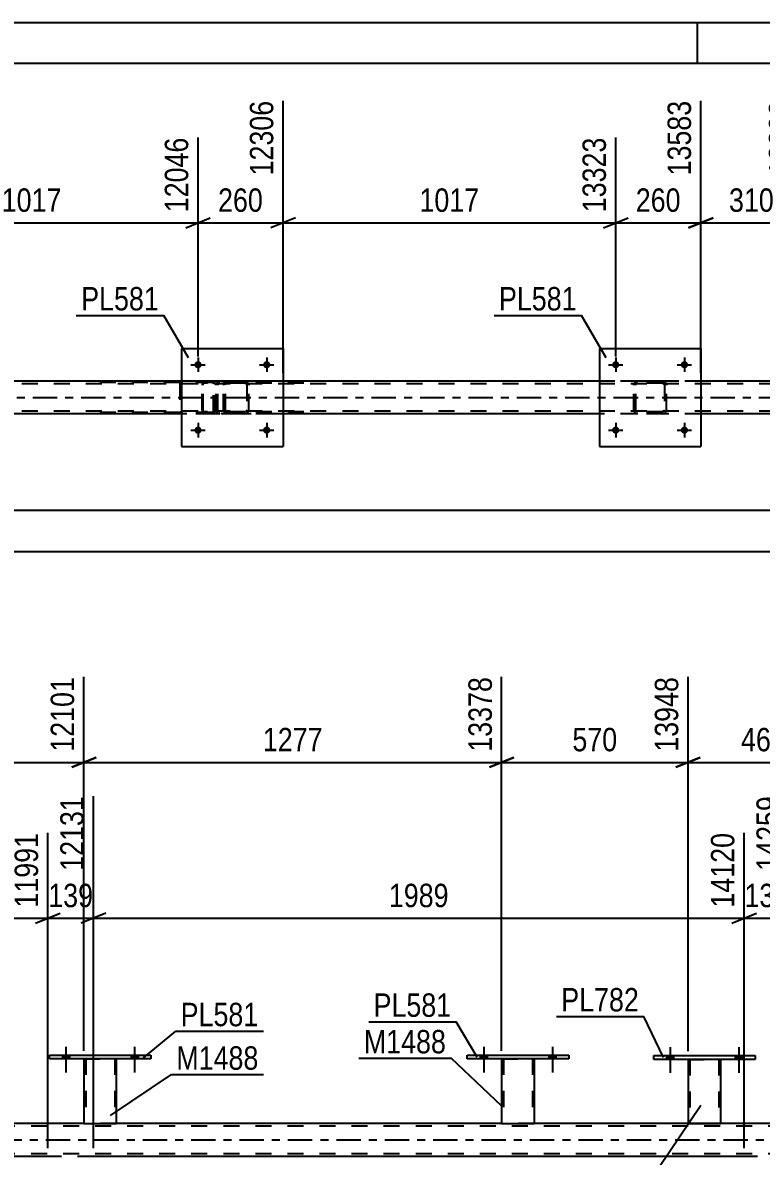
# Model space of a CAD drawing. Header units: millimetres. Extents: x 0 to 841, y 0 to 594.
# Drawn here: x 548.5 to 638.8, y 455.4 to 594 of the extents above; entities that cross this region are included whole.
import ezdxf

# ---------------------------------------------------------------- set-up
doc = ezdxf.new("R2010")
doc.units = ezdxf.units.MM
doc.linetypes.add('DXK_LINE_DOT2', pattern=[3.9198, 1.9599, -1.9599])
doc.linetypes.add('DXK_LINE_DOT3', pattern=[5.9187, 2.979, -0.9799, 0.9799, -0.9799])
doc.styles.add('Arial Narrow', font='ARIALN.TTF', dxfattribs={"height": 0.2})

# ---------------------------------------------------------------- blocks, each defined once
blk = doc.blocks.new('Unknown-815137708-1135')
at = {"color": 5, "linetype": 'Continuous'}
for p, q in [((841, 594), (0, 594)), ((631, 589), (631, 594)), ((836, 589), (5, 589))]:
    blk.add_line(p, q, dxfattribs=at)
blk = doc.blocks.new('Bolt-815137708-3160 - 3128')
at = {"linetype": 'Continuous'}
for points in [[(570.37, 552.17, -1), (569.49, 552.17, -1)], [(578.77, 552.17, -1), (577.89, 552.17, -1)]]:
    blk.add_hatch(color=1, dxfattribs=at).paths.add_polyline_path(points)
at = {"color": 1, "linetype": 'Continuous'}
for p, q in [((569.05, 552.17), (570.81, 552.17)), ((569.93, 553.05), (569.93, 551.29)), ((577.45, 552.17), (579.21, 552.17)), ((578.33, 553.05), (578.33, 551.29))]:
    blk.add_line(p, q, dxfattribs=at)
blk = doc.blocks.new('Bolt-815137708-3161 - 3128')
at = {"linetype": 'Continuous'}
for points in [[(570.37, 544.17, -1), (569.49, 544.17, -1)], [(578.77, 544.17, -1), (577.89, 544.17, -1)]]:
    blk.add_hatch(color=1, dxfattribs=at).paths.add_polyline_path(points)
at = {"color": 1, "linetype": 'Continuous'}
for p, q in [((569.93, 545.05), (569.93, 543.29)), ((578.33, 545.05), (578.33, 543.29)), ((569.05, 544.17), (570.81, 544.17)), ((577.45, 544.17), (579.21, 544.17))]:
    blk.add_line(p, q, dxfattribs=at)
blk = doc.blocks.new('Part-815137708-3169 - 3128')
at = {"color": 2, "linetype": 'Continuous'}
for p, q in [((567.93, 554.17), (567.93, 542.17)), ((567.93, 554.17), (580.33, 554.17)), ((580.33, 554.17), (580.33, 542.17)), ((567.93, 542.17), (580.33, 542.17))]:
    blk.add_line(p, q, dxfattribs=at)
blk = doc.blocks.new('Part-815137708-3170 - 3128')
at = {"color": 7, "linetype": 'DXK_LINE_DOT2'}
for p, q in [((572.13, 549.69), (572.16, 549.87)), ((572.16, 549.87), (572.13, 549.69)), ((572.13, 546.65), (572.13, 549.69)), ((572.37, 549.69), (572.38, 549.78)), ((572.37, 546.65), (572.37, 549.69)), ((572.38, 549.78), (572.44, 549.86)), ((572.42, 550.13), (572.61, 550.17)), ((572.61, 550.17), (572.42, 550.13)), ((572.44, 549.86), (572.51, 549.91)), ((572.51, 549.91), (572.61, 549.93)), ((575.65, 550.17), (572.61, 550.17)), ((575.65, 549.93), (572.61, 549.93)), ((575.65, 550.17), (575.83, 550.13)), ((575.83, 550.13), (575.65, 550.17)), ((575.65, 549.93), (575.74, 549.91)), ((575.74, 549.91), (575.82, 549.86)), ((575.82, 549.86), (575.87, 549.78)), ((575.87, 549.78), (575.89, 549.69)), ((575.89, 549.69), (575.89, 546.65)), ((576.09, 549.87), (576.13, 549.69)), ((576.13, 549.69), (576.09, 549.87)), ((576.13, 546.65), (576.13, 549.69)), ((572.16, 546.46), (572.13, 546.65)), ((572.13, 546.65), (572.16, 546.46)), ((572.38, 546.55), (572.37, 546.65)), ((572.44, 546.48), (572.38, 546.55)), ((572.61, 546.17), (572.42, 546.2)), ((572.42, 546.2), (572.61, 546.17)), ((572.51, 546.42), (572.44, 546.48)), ((572.61, 546.41), (572.51, 546.42)), ((575.65, 546.41), (572.61, 546.41)), ((575.74, 546.42), (575.65, 546.41)), ((575.83, 546.2), (575.65, 546.17)), ((575.65, 546.17), (575.83, 546.2)), ((575.82, 546.48), (575.74, 546.42)), ((575.87, 546.55), (575.82, 546.48)), ((575.89, 546.65), (575.87, 546.55)), ((576.13, 546.65), (576.09, 546.46)), ((576.09, 546.46), (576.13, 546.65)), ((575.65, 546.17), (572.61, 546.17))]:
    blk.add_line(p, q, dxfattribs=at)
at = {"color": 7, "linetype": 'DXK_LINE_DOT3'}
blk.add_line((574.13, 548.17), (574.13, 548.17), dxfattribs=at)
at = {"color": 7, "linetype": 'DXK_LINE_DOT2'}
for centre, start, end in [((572.61, 549.69), 112.5, 157.5), ((572.61, 549.69), 112.5, 157.5), ((575.65, 549.69), 22.5, 67.5), ((575.65, 549.69), 22.5, 67.5), ((572.61, 546.65), 202.5, 247.5), ((572.61, 546.65), 202.5, 247.5), ((575.65, 546.65), 292.5, 337.5), ((575.65, 546.65), 292.5, 337.5)]:
    blk.add_arc(centre, 0.48, start, end, dxfattribs=at)
blk = doc.blocks.new('Part-815137708-3362 - 3128')
at = {"color": 7, "linetype": 'DXK_LINE_DOT2'}
for p, q in [((623.21, 549.69), (623.24, 549.87)), ((623.24, 549.87), (623.21, 549.69)), ((623.21, 546.65), (623.21, 549.69)), ((623.45, 549.69), (623.46, 549.78)), ((623.45, 546.65), (623.45, 549.69)), ((623.46, 549.78), (623.52, 549.86)), ((623.5, 550.13), (623.69, 550.17)), ((623.69, 550.17), (623.5, 550.13)), ((623.52, 549.86), (623.59, 549.91)), ((623.59, 549.91), (623.69, 549.93)), ((626.73, 550.17), (623.69, 550.17)), ((626.73, 549.93), (623.69, 549.93)), ((626.73, 550.17), (626.91, 550.13)), ((626.91, 550.13), (626.73, 550.17)), ((626.73, 549.93), (626.82, 549.91)), ((626.82, 549.91), (626.9, 549.86)), ((626.9, 549.86), (626.95, 549.78)), ((626.95, 549.78), (626.97, 549.69)), ((626.97, 549.69), (626.97, 546.65)), ((627.17, 549.87), (627.21, 549.69)), ((627.21, 549.69), (627.17, 549.87)), ((627.21, 546.65), (627.21, 549.69)), ((623.24, 546.46), (623.21, 546.65)), ((623.21, 546.65), (623.24, 546.46)), ((623.46, 546.55), (623.45, 546.65)), ((623.52, 546.48), (623.46, 546.55)), ((623.69, 546.17), (623.5, 546.2)), ((623.5, 546.2), (623.69, 546.17)), ((623.59, 546.42), (623.52, 546.48)), ((623.69, 546.41), (623.59, 546.42)), ((626.73, 546.41), (623.69, 546.41)), ((626.82, 546.42), (626.73, 546.41)), ((626.91, 546.2), (626.73, 546.17)), ((626.73, 546.17), (626.91, 546.2)), ((626.9, 546.48), (626.82, 546.42)), ((626.95, 546.55), (626.9, 546.48)), ((626.97, 546.65), (626.95, 546.55)), ((627.21, 546.65), (627.17, 546.46)), ((627.17, 546.46), (627.21, 546.65)), ((626.73, 546.17), (623.69, 546.17))]:
    blk.add_line(p, q, dxfattribs=at)
at = {"color": 7, "linetype": 'DXK_LINE_DOT3'}
blk.add_line((625.21, 548.17), (625.21, 548.17), dxfattribs=at)
at = {"color": 7, "linetype": 'DXK_LINE_DOT2'}
for centre, start, end in [((623.69, 549.69), 112.5, 157.5), ((623.69, 549.69), 112.5, 157.5), ((626.73, 549.69), 22.5, 67.5), ((626.73, 549.69), 22.5, 67.5), ((623.69, 546.65), 202.5, 247.5), ((623.69, 546.65), 202.5, 247.5), ((626.73, 546.65), 292.5, 337.5), ((626.73, 546.65), 292.5, 337.5)]:
    blk.add_arc(centre, 0.48, start, end, dxfattribs=at)
blk = doc.blocks.new('Part-815137708-3267 - 3128')
at = {"color": 7, "linetype": 'DXK_LINE_DOT2'}
for p, q in [((571.64, 550.17), (556.31, 550.17)), ((571.64, 550.01), (556.31, 550.01)), ((567.75, 549.97), (567.72, 549.85)), ((567.72, 549.85), (567.72, 546.49)), ((567.89, 549.85), (567.91, 549.91)), ((567.89, 549.85), (567.89, 546.49)), ((567.91, 549.91), (567.94, 549.96)), ((568.06, 550.17), (567.93, 550.14)), ((567.94, 549.96), (568, 549.99)), ((568, 549.99), (568.06, 550.01)), ((571.77, 550.14), (571.64, 550.17)), ((571.64, 550.01), (571.7, 549.99)), ((571.7, 549.99), (571.76, 549.96)), ((571.76, 549.96), (571.8, 549.91)), ((571.8, 549.91), (571.81, 549.85)), ((571.81, 546.49), (571.81, 549.85)), ((571.98, 549.85), (571.95, 549.97)), ((571.98, 546.49), (571.98, 549.85)), ((571.64, 546.33), (556.31, 546.33)), ((567.72, 546.49), (567.75, 546.36)), ((567.91, 546.43), (567.89, 546.49)), ((567.94, 546.37), (567.91, 546.43)), ((568, 546.34), (567.94, 546.37)), ((568.06, 546.33), (568, 546.34)), ((571.7, 546.34), (571.64, 546.33)), ((571.76, 546.37), (571.7, 546.34)), ((571.8, 546.43), (571.76, 546.37)), ((571.81, 546.49), (571.8, 546.43)), ((571.95, 546.36), (571.98, 546.49)), ((571.64, 546.17), (556.31, 546.17)), ((567.93, 546.19), (568.06, 546.17)), ((571.64, 546.17), (571.77, 546.19))]:
    blk.add_line(p, q, dxfattribs=at)
for centre, start, end in [((568.05, 549.83), 110.7583, 155.68), ((571.65, 549.83), 24.32, 69.2417), ((568.05, 546.5), 204.32, 249.2417), ((571.65, 546.5), 290.7583, 335.68)]:
    blk.add_arc(centre, 0.331, start, end, dxfattribs=at)
blk = doc.blocks.new('Part-815137708-3301 - 3128')
at = {"color": 7, "linetype": 'DXK_LINE_DOT2'}
for p, q in [((570.45, 549.87), (570.43, 549.69)), ((570.43, 546.65), (570.43, 549.69)), ((570.51, 550.03), (570.45, 549.87)), ((570.6, 550.13), (570.51, 550.03)), ((570.57, 549.69), (570.58, 549.78)), ((570.57, 546.65), (570.57, 549.69)), ((570.58, 549.78), (570.61, 549.86)), ((570.7, 550.17), (570.6, 550.13)), ((570.61, 549.86), (570.65, 549.91)), ((570.65, 549.91), (570.7, 549.93)), ((582.86, 550.17), (570.7, 550.17)), ((582.86, 549.93), (570.7, 549.93)), ((571.98, 549.93), (571.98, 550.17)), ((572.99, 550.13), (572.79, 550.17)), ((572.79, 549.93), (572.89, 549.91)), ((572.89, 549.91), (572.97, 549.86)), ((572.97, 549.86), (573.03, 549.78)), ((573.03, 549.78), (573.05, 549.69)), ((573.05, 546.65), (573.05, 549.69)), ((573.3, 549.69), (573.26, 549.87)), ((573.3, 546.65), (573.3, 549.69)), ((570.43, 546.65), (570.45, 546.46)), ((570.45, 546.46), (570.51, 546.31)), ((570.51, 546.31), (570.6, 546.2)), ((570.58, 546.55), (570.57, 546.65)), ((570.61, 546.48), (570.58, 546.55)), ((570.6, 546.2), (570.7, 546.17)), ((570.65, 546.42), (570.61, 546.48)), ((570.7, 546.41), (570.65, 546.42)), ((582.86, 546.41), (570.7, 546.41)), ((571.98, 546.17), (571.98, 546.41)), ((572.89, 546.42), (572.79, 546.41)), ((572.79, 546.17), (572.99, 546.2)), ((572.97, 546.48), (572.89, 546.42)), ((573.03, 546.55), (572.97, 546.48)), ((573.05, 546.65), (573.03, 546.55)), ((573.26, 546.46), (573.3, 546.65)), ((582.86, 546.17), (570.7, 546.17))]:
    blk.add_line(p, q, dxfattribs=at)
for centre, start, end in [((572.81, 549.67), 23.8494, 68.8059), ((572.81, 546.66), 291.1941, 336.1506)]:
    blk.add_arc(centre, 0.492, start, end, dxfattribs=at)
blk = doc.blocks.new('Part-815137708-3341 - 3128')
at = {"color": 7, "linetype": 'DXK_LINE_DOT2'}
for p, q in [((750.25, 549.85), (88.07, 549.85)), ((750.25, 550.17), (210.36, 550.17)), ((580.33, 550.17), (567.93, 550.17)), ((631.41, 550.17), (619.01, 550.17)), ((750.25, 546.49), (88.07, 546.49)), ((580.33, 546.17), (567.93, 546.17)), ((631.41, 546.17), (619.01, 546.17))]:
    blk.add_line(p, q, dxfattribs=at)
at = {"color": 2, "linetype": 'Continuous'}
for p, q in [((567.93, 550.17), (529.25, 550.17)), ((619.01, 550.17), (580.33, 550.17)), ((641.8, 550.17), (631.41, 550.17)), ((567.93, 546.17), (529.25, 546.17)), ((619.01, 546.17), (580.33, 546.17)), ((641.8, 546.17), (631.41, 546.17))]:
    blk.add_line(p, q, dxfattribs=at)
at = {"color": 7, "linetype": 'DXK_LINE_DOT3'}
blk.add_line((88.07, 548.17), (750.25, 548.17), dxfattribs=at)
blk = doc.blocks.new('Part-815137708-3367 - 3128')
at = {"color": 2, "linetype": 'Continuous'}
for p, q in [((619.01, 554.17), (619.01, 542.17)), ((619.01, 554.17), (631.41, 554.17)), ((631.41, 554.17), (631.41, 542.17)), ((619.01, 542.17), (631.41, 542.17))]:
    blk.add_line(p, q, dxfattribs=at)
blk = doc.blocks.new('Bolt-815137708-3368 - 3128')
at = {"linetype": 'Continuous'}
for points in [[(621.45, 544.17, -1), (620.57, 544.17, -1)], [(629.85, 544.17, -1), (628.97, 544.17, -1)]]:
    blk.add_hatch(color=1, dxfattribs=at).paths.add_polyline_path(points)
at = {"color": 1, "linetype": 'Continuous'}
for p, q in [((621.01, 545.05), (621.01, 543.29)), ((629.41, 545.05), (629.41, 543.29)), ((620.13, 544.17), (621.89, 544.17)), ((628.53, 544.17), (630.29, 544.17))]:
    blk.add_line(p, q, dxfattribs=at)
blk = doc.blocks.new('Bolt-815137708-3369 - 3128')
at = {"linetype": 'Continuous'}
for points in [[(621.45, 552.17, -1), (620.57, 552.17, -1)], [(629.85, 552.17, -1), (628.97, 552.17, -1)]]:
    blk.add_hatch(color=1, dxfattribs=at).paths.add_polyline_path(points)
at = {"color": 1, "linetype": 'Continuous'}
for p, q in [((620.13, 552.17), (621.89, 552.17)), ((621.01, 553.05), (621.01, 551.29)), ((628.53, 552.17), (630.29, 552.17)), ((629.41, 553.05), (629.41, 551.29))]:
    blk.add_line(p, q, dxfattribs=at)
blk = doc.blocks.new('Bolt-815137708-4155 - 4136')
at = {"linetype": 'Continuous'}
for points in [[(627.21, 467.22), (628.09, 467.22), (628.09, 467.7), (627.21, 467.7)], [(635.61, 467.22), (636.49, 467.22), (636.49, 467.7), (635.61, 467.7)]]:
    blk.add_hatch(color=1, dxfattribs=at).paths.add_polyline_path(points)
at = {"color": 1, "linetype": 'Continuous'}
for p, q in [((627.65, 468.7), (627.65, 465.58)), ((636.05, 468.7), (636.05, 465.58)), ((627.21, 467.7), (627.21, 467.22)), ((628.09, 467.7), (628.09, 467.22)), ((635.61, 467.7), (635.61, 467.22)), ((636.49, 467.7), (636.49, 467.22))]:
    blk.add_line(p, q, dxfattribs=at)
blk = doc.blocks.new('Bolt-815137708-4156 - 4136')
at = {"linetype": 'Continuous'}
for points in [[(627.21, 467.22), (628.09, 467.22), (628.09, 467.7), (627.21, 467.7)], [(635.61, 467.22), (636.49, 467.22), (636.49, 467.7), (635.61, 467.7)]]:
    blk.add_hatch(color=1, dxfattribs=at).paths.add_polyline_path(points)
at = {"color": 1, "linetype": 'Continuous'}
for p, q in [((627.65, 468.7), (627.65, 465.58)), ((636.05, 468.7), (636.05, 465.58)), ((627.21, 467.7), (627.21, 467.22)), ((628.09, 467.7), (628.09, 467.22)), ((635.61, 467.7), (635.61, 467.22)), ((636.49, 467.7), (636.49, 467.22))]:
    blk.add_line(p, q, dxfattribs=at)
blk = doc.blocks.new('Bolt-815137708-4157 - 4136')
at = {"linetype": 'Continuous'}
for points in [[(553.34, 467.28), (554.22, 467.28), (554.22, 467.76), (553.34, 467.76)], [(561.74, 467.28), (562.62, 467.28), (562.62, 467.76), (561.74, 467.76)]]:
    blk.add_hatch(color=1, dxfattribs=at).paths.add_polyline_path(points)
at = {"color": 1, "linetype": 'Continuous'}
for p, q in [((553.78, 468.76), (553.78, 465.64)), ((562.18, 468.76), (562.18, 465.64)), ((553.34, 467.76), (553.34, 467.28)), ((554.22, 467.76), (554.22, 467.28)), ((561.74, 467.76), (561.74, 467.28)), ((562.62, 467.76), (562.62, 467.28))]:
    blk.add_line(p, q, dxfattribs=at)
blk = doc.blocks.new('Bolt-815137708-4158 - 4136')
at = {"linetype": 'Continuous'}
for points in [[(553.34, 467.28), (554.22, 467.28), (554.22, 467.76), (553.34, 467.76)], [(561.74, 467.28), (562.62, 467.28), (562.62, 467.76), (561.74, 467.76)]]:
    blk.add_hatch(color=1, dxfattribs=at).paths.add_polyline_path(points)
at = {"color": 1, "linetype": 'Continuous'}
for p, q in [((553.78, 468.76), (553.78, 465.64)), ((562.18, 468.76), (562.18, 465.64)), ((553.34, 467.76), (553.34, 467.28)), ((554.22, 467.76), (554.22, 467.28)), ((561.74, 467.76), (561.74, 467.28)), ((562.62, 467.76), (562.62, 467.28))]:
    blk.add_line(p, q, dxfattribs=at)
blk = doc.blocks.new('Part-815137708-4256 - 4136')
at = {"color": 2, "linetype": 'Continuous'}
for p, q in [((625.65, 467.7), (638.05, 467.7)), ((625.65, 467.22), (625.65, 467.7)), ((638.05, 467.22), (625.65, 467.22)), ((638.05, 467.7), (638.05, 467.22))]:
    blk.add_line(p, q, dxfattribs=at)
blk = doc.blocks.new('Part-815137708-4261 - 4136')
at = {"color": 7, "linetype": 'DXK_LINE_DOT2'}
for p, q in [((629.85, 467.23), (633.85, 467.23)), ((629.85, 467.22), (629.85, 467.23)), ((629.85, 467.23), (629.85, 467.22)), ((630.09, 467.23), (630.09, 459.39)), ((633.61, 467.23), (633.61, 459.39)), ((633.85, 467.23), (633.85, 467.22)), ((633.85, 467.22), (633.85, 467.23)), ((633.55, 459.39), (633.59, 459.39)), ((633.55, 459.39), (633.59, 459.39)), ((633.59, 459.39), (633.61, 459.39)), ((633.59, 459.39), (633.61, 459.39))]:
    blk.add_line(p, q, dxfattribs=at)
at = {"color": 2, "linetype": 'Continuous'}
for p, q in [((629.85, 467.22), (629.85, 459.39)), ((633.85, 459.39), (633.85, 467.22)), ((629.85, 459.39), (633.85, 459.39))]:
    blk.add_line(p, q, dxfattribs=at)
blk = doc.blocks.new('Part-815137708-4266 - 4136')
at = {"color": 2, "linetype": 'Continuous'}
for p, q in [((551.78, 467.76), (564.18, 467.76)), ((551.78, 467.28), (551.78, 467.76)), ((564.18, 467.28), (551.78, 467.28)), ((564.18, 467.76), (564.18, 467.28))]:
    blk.add_line(p, q, dxfattribs=at)
blk = doc.blocks.new('Part-815137708-4271 - 4136')
at = {"color": 2, "linetype": 'Continuous'}
for p, q in [((555.98, 467.28), (555.98, 459.37)), ((559.98, 459.37), (559.98, 467.28)), ((555.98, 459.37), (559.98, 459.37))]:
    blk.add_line(p, q, dxfattribs=at)
at = {"color": 7, "linetype": 'DXK_LINE_DOT2'}
for p, q in [((555.98, 467.28), (559.98, 467.28)), ((555.98, 467.28), (555.98, 467.28)), ((555.98, 467.28), (555.98, 467.28)), ((556.22, 467.28), (556.22, 459.37)), ((559.74, 467.28), (559.74, 459.37)), ((559.98, 467.28), (559.98, 467.28)), ((559.98, 467.28), (559.98, 467.28)), ((559.68, 459.37), (559.72, 459.37)), ((559.68, 459.37), (559.72, 459.37)), ((559.72, 459.37), (559.74, 459.37)), ((559.72, 459.37), (559.74, 459.37))]:
    blk.add_line(p, q, dxfattribs=at)
blk = doc.blocks.new('Part-815137708-4482 - 4136')
at = {"color": 7, "linetype": 'DXK_LINE_DOT2'}
for p, q in [((735.7, 459.05), (71.92, 459.05)), ((559.98, 459.37), (555.98, 459.37)), ((611.06, 459.37), (607.06, 459.37)), ((735.7, 455.69), (71.92, 455.69)), ((557.15, 455.37), (551.57, 455.37)), ((642.28, 455.37), (636.71, 455.37))]:
    blk.add_line(p, q, dxfattribs=at)
at = {"color": 2, "linetype": 'Continuous'}
for p, q in [((555.98, 459.37), (508.9, 459.37)), ((607.06, 459.37), (559.98, 459.37)), ((648.3, 459.37), (611.06, 459.37)), ((551.57, 455.37), (472.01, 455.37)), ((636.71, 455.37), (557.15, 455.37))]:
    blk.add_line(p, q, dxfattribs=at)
at = {"color": 7, "linetype": 'DXK_LINE_DOT3'}
blk.add_line((71.92, 457.37), (735.7, 457.37), dxfattribs=at)
blk = doc.blocks.new('Part-815137708-4578 - 4136')
at = {"color": 2, "linetype": 'Continuous'}
for p, q in [((607.06, 467.28), (607.06, 459.37)), ((611.06, 459.37), (611.06, 467.28)), ((607.06, 459.37), (611.06, 459.37))]:
    blk.add_line(p, q, dxfattribs=at)
at = {"color": 7, "linetype": 'DXK_LINE_DOT2'}
for p, q in [((607.06, 467.28), (611.06, 467.28)), ((607.06, 467.28), (607.06, 467.28)), ((607.06, 467.28), (607.06, 467.28)), ((607.3, 467.28), (607.3, 459.37)), ((610.82, 467.28), (610.82, 459.37)), ((611.06, 467.28), (611.06, 467.28)), ((611.06, 467.28), (611.06, 467.28)), ((610.76, 459.37), (610.8, 459.37)), ((610.76, 459.37), (610.8, 459.37)), ((610.8, 459.37), (610.82, 459.37)), ((610.8, 459.37), (610.82, 459.37))]:
    blk.add_line(p, q, dxfattribs=at)
blk = doc.blocks.new('Part-815137708-4583 - 4136')
at = {"color": 2, "linetype": 'Continuous'}
for p, q in [((602.86, 467.76), (615.26, 467.76)), ((602.86, 467.28), (602.86, 467.76)), ((615.26, 467.28), (602.86, 467.28)), ((615.26, 467.76), (615.26, 467.28))]:
    blk.add_line(p, q, dxfattribs=at)
blk = doc.blocks.new('Bolt-815137708-4584 - 4136')
at = {"linetype": 'Continuous'}
for points in [[(604.42, 467.28), (605.3, 467.28), (605.3, 467.76), (604.42, 467.76)], [(612.82, 467.28), (613.7, 467.28), (613.7, 467.76), (612.82, 467.76)]]:
    blk.add_hatch(color=1, dxfattribs=at).paths.add_polyline_path(points)
at = {"color": 1, "linetype": 'Continuous'}
for p, q in [((604.86, 468.76), (604.86, 465.64)), ((613.26, 468.76), (613.26, 465.64)), ((604.42, 467.76), (604.42, 467.28)), ((605.3, 467.76), (605.3, 467.28)), ((612.82, 467.76), (612.82, 467.28)), ((613.7, 467.76), (613.7, 467.28))]:
    blk.add_line(p, q, dxfattribs=at)
blk = doc.blocks.new('Bolt-815137708-4585 - 4136')
at = {"linetype": 'Continuous'}
for points in [[(604.42, 467.28), (605.3, 467.28), (605.3, 467.76), (604.42, 467.76)], [(612.82, 467.28), (613.7, 467.28), (613.7, 467.76), (612.82, 467.76)]]:
    blk.add_hatch(color=1, dxfattribs=at).paths.add_polyline_path(points)
at = {"color": 1, "linetype": 'Continuous'}
for p, q in [((604.86, 468.76), (604.86, 465.64)), ((613.26, 468.76), (613.26, 465.64)), ((604.42, 467.76), (604.42, 467.28)), ((605.3, 467.76), (605.3, 467.28)), ((612.82, 467.76), (612.82, 467.28)), ((613.7, 467.76), (613.7, 467.28))]:
    blk.add_line(p, q, dxfattribs=at)
blk = doc.blocks.new('StraightDimension-815137708-15265 - 3128')
at = {"color": 7, "linetype": 'Continuous'}
for p, q in [((580.33, 551.17), (580.33, 584.46)), ((569.93, 553.17), (569.93, 579.96)), ((568.43, 568.92), (571.43, 570.12)), ((581.83, 570.12), (578.83, 568.92)), ((569.93, 569.52), (580.33, 569.52))]:
    blk.add_line(p, q, dxfattribs=at)
at = {"color": 0}
blk.add_wipeout([(578.47, 570.27), (578.47, 574.47), (571.78, 574.47), (571.78, 570.27)], dxfattribs=at)
at = {"color": 3, "style": 'Arial Narrow'}
blk.add_text('260', height=2.863, dxfattribs=at).set_placement((572.38, 570.87))
at = {"color": 0, "linetype": 'Continuous'}
blk.add_wipeout([(579.73, 585.06), (575.53, 585.06), (575.53, 574.72), (579.73, 574.72)], dxfattribs=at)
at = {"color": 3, "linetype": 'Continuous', "style": 'Arial Narrow'}
blk.add_text('12306', height=2.863, rotation=90.0002, dxfattribs=at).set_placement((579.13, 575.32))
blk = doc.blocks.new('StraightDimension-815137708-15266 - 3128')
at = {"color": 7, "linetype": 'Continuous'}
for p, q in [((529.25, 551.17), (529.25, 584.46)), ((569.93, 553.17), (569.93, 579.96)), ((530.75, 570.12), (527.75, 568.92)), ((568.43, 568.92), (571.43, 570.12)), ((529.25, 569.52), (569.93, 569.52))]:
    blk.add_line(p, q, dxfattribs=at)
at = {"color": 0}
blk.add_wipeout([(553.84, 570.27), (553.84, 574.47), (545.33, 574.47), (545.33, 570.27)], dxfattribs=at)
at = {"color": 3, "style": 'Arial Narrow'}
blk.add_text('1017', height=2.863, dxfattribs=at).set_placement((545.93, 570.87))
at = {"color": 0, "linetype": 'Continuous'}
blk.add_wipeout([(569.33, 580.56), (565.13, 580.56), (565.13, 570.22), (569.33, 570.22)], dxfattribs=at)
at = {"color": 3, "linetype": 'Continuous', "style": 'Arial Narrow'}
blk.add_text('12046', height=2.863, rotation=90.0002, dxfattribs=at).set_placement((568.73, 570.82))
blk = doc.blocks.new('StraightDimension-815137708-3487 - 3128')
at = {"color": 7, "linetype": 'Continuous'}
blk.add_line((87.43, 529.32), (788.01, 529.32), dxfattribs=at)
blk = doc.blocks.new('StraightDimension-815137708-10435 - 3128')
at = {"color": 7, "linetype": 'Continuous'}
blk.add_line((88.07, 534.39), (787.37, 534.39), dxfattribs=at)
blk = doc.blocks.new('StraightDimension-815137708-15262 - 3128')
at = {"color": 7, "linetype": 'Continuous'}
for p, q in [((631.41, 551.17), (631.41, 584.46)), ((643.8, 553.17), (643.8, 584.46)), ((629.91, 568.92), (632.91, 570.12)), ((645.3, 570.12), (642.3, 568.92)), ((631.41, 569.52), (643.8, 569.52))]:
    blk.add_line(p, q, dxfattribs=at)
at = {"color": 0}
blk.add_wipeout([(640.95, 570.27), (640.95, 574.47), (634.26, 574.47), (634.26, 570.27)], dxfattribs=at)
at = {"color": 3, "style": 'Arial Narrow'}
blk.add_text('310', height=2.863, dxfattribs=at).set_placement((634.86, 570.87))
at = {"color": 0, "linetype": 'Continuous'}
blk.add_wipeout([(643.2, 585.06), (639, 585.06), (639, 574.72), (643.2, 574.72)], dxfattribs=at)
at = {"color": 3, "linetype": 'Continuous', "style": 'Arial Narrow'}
blk.add_text('13893', height=2.863, rotation=90.0002, dxfattribs=at).set_placement((642.6, 575.32))
blk = doc.blocks.new('StraightDimension-815137708-15263 - 3128')
at = {"color": 7, "linetype": 'Continuous'}
for p, q in [((631.41, 551.17), (631.41, 584.46)), ((621.01, 553.17), (621.01, 579.96)), ((619.51, 568.92), (622.51, 570.12)), ((632.91, 570.12), (629.91, 568.92)), ((621.01, 569.52), (631.41, 569.52))]:
    blk.add_line(p, q, dxfattribs=at)
at = {"color": 0}
blk.add_wipeout([(629.55, 570.27), (629.55, 574.47), (622.86, 574.47), (622.86, 570.27)], dxfattribs=at)
at = {"color": 3, "style": 'Arial Narrow'}
blk.add_text('260', height=2.863, dxfattribs=at).set_placement((623.46, 570.87))
at = {"color": 0, "linetype": 'Continuous'}
blk.add_wipeout([(630.81, 585.06), (626.61, 585.06), (626.61, 574.72), (630.81, 574.72)], dxfattribs=at)
at = {"color": 3, "linetype": 'Continuous', "style": 'Arial Narrow'}
blk.add_text('13583', height=2.863, rotation=90.0002, dxfattribs=at).set_placement((630.21, 575.32))
blk = doc.blocks.new('StraightDimension-815137708-15264 - 3128')
at = {"color": 7, "linetype": 'Continuous'}
for p, q in [((580.33, 551.17), (580.33, 584.46)), ((621.01, 553.17), (621.01, 579.96)), ((581.83, 570.12), (578.83, 568.92)), ((619.51, 568.92), (622.51, 570.12)), ((580.33, 569.52), (621.01, 569.52))]:
    blk.add_line(p, q, dxfattribs=at)
at = {"color": 0}
blk.add_wipeout([(604.92, 570.27), (604.92, 574.47), (596.41, 574.47), (596.41, 570.27)], dxfattribs=at)
at = {"color": 3, "style": 'Arial Narrow'}
blk.add_text('1017', height=2.863, dxfattribs=at).set_placement((597.01, 570.87))
at = {"color": 0, "linetype": 'Continuous'}
blk.add_wipeout([(620.41, 580.56), (616.21, 580.56), (616.21, 570.22), (620.41, 570.22)], dxfattribs=at)
at = {"color": 3, "linetype": 'Continuous', "style": 'Arial Narrow'}
blk.add_text('13323', height=2.863, rotation=90.0002, dxfattribs=at).set_placement((619.81, 570.82))
blk = doc.blocks.new('StraightDimension-815137708-5631 - 4136')
at = {"color": 7, "linetype": 'Continuous'}
for p, q in [((557.15, 456.37), (557.15, 499.43)), ((551.57, 456.37), (551.57, 494.93)), ((550.07, 483.89), (553.07, 485.09)), ((551.57, 484.49), (557.15, 484.49)), ((558.65, 485.09), (555.65, 483.89))]:
    blk.add_line(p, q, dxfattribs=at)
at = {"color": 0}
blk.add_wipeout([(557.7, 485.24), (557.7, 489.44), (551.02, 489.44), (551.02, 485.24)], dxfattribs=at)
at = {"color": 3, "style": 'Arial Narrow'}
blk.add_text('139', height=2.863, dxfattribs=at).set_placement((551.62, 485.84))
at = {"color": 0, "linetype": 'Continuous'}
blk.add_wipeout([(556.55, 500.03), (552.35, 500.03), (552.35, 489.69), (556.55, 489.69)], dxfattribs=at)
at = {"color": 3, "linetype": 'Continuous', "style": 'Arial Narrow'}
blk.add_text('12131', height=2.863, rotation=90.0002, dxfattribs=at).set_placement((555.95, 490.29))
blk = doc.blocks.new('StraightDimension-815137708-16444 - 4136')
at = {"color": 7, "linetype": 'Continuous'}
for p, q in [((607.06, 468.28), (607.06, 513.99)), ((629.85, 468.23), (629.85, 513.99)), ((608.56, 504.15), (605.56, 502.95)), ((607.06, 503.55), (629.85, 503.55)), ((628.35, 502.95), (631.35, 504.15))]:
    blk.add_line(p, q, dxfattribs=at)
at = {"color": 0}
blk.add_wipeout([(621.8, 504.3), (621.8, 508.5), (615.11, 508.5), (615.11, 504.3)], dxfattribs=at)
at = {"color": 3, "style": 'Arial Narrow'}
blk.add_text('570', height=2.863, dxfattribs=at).set_placement((615.71, 504.9))
at = {"color": 0, "linetype": 'Continuous'}
blk.add_wipeout([(629.25, 514.59), (625.05, 514.59), (625.05, 504.25), (629.25, 504.25)], dxfattribs=at)
at = {"color": 3, "linetype": 'Continuous', "style": 'Arial Narrow'}
blk.add_text('13948', height=2.863, rotation=90.0002, dxfattribs=at).set_placement((628.65, 504.85))
blk = doc.blocks.new('StraightDimension-815137708-5669 - 4136')
at = {"color": 7, "linetype": 'Continuous'}
for p, q in [((642.28, 456.37), (642.28, 499.43)), ((636.71, 456.37), (636.71, 494.93)), ((635.21, 483.89), (638.21, 485.09)), ((636.71, 484.49), (642.28, 484.49)), ((643.78, 485.09), (640.78, 483.89))]:
    blk.add_line(p, q, dxfattribs=at)
at = {"color": 0}
blk.add_wipeout([(642.84, 485.24), (642.84, 489.44), (636.15, 489.44), (636.15, 485.24)], dxfattribs=at)
at = {"color": 3, "style": 'Arial Narrow'}
blk.add_text('139', height=2.863, dxfattribs=at).set_placement((636.75, 485.84))
at = {"color": 0, "linetype": 'Continuous'}
blk.add_wipeout([(641.68, 500.03), (637.48, 500.03), (637.48, 489.69), (641.68, 489.69)], dxfattribs=at)
at = {"color": 3, "linetype": 'Continuous', "style": 'Arial Narrow'}
blk.add_text('14259', height=2.863, rotation=90.0002, dxfattribs=at).set_placement((641.08, 490.29))
blk = doc.blocks.new('StraightDimension-815137708-5612 - 4136')
at = {"color": 7, "linetype": 'Continuous'}
for p, q in [((472.01, 456.37), (472.01, 499.43)), ((551.57, 456.37), (551.57, 494.93)), ((473.51, 485.09), (470.51, 483.89)), ((472.01, 484.49), (551.57, 484.49)), ((550.07, 483.89), (553.07, 485.09))]:
    blk.add_line(p, q, dxfattribs=at)
at = {"color": 0}
blk.add_wipeout([(516.05, 485.24), (516.05, 489.44), (507.54, 489.44), (507.54, 485.24)], dxfattribs=at)
at = {"color": 3, "style": 'Arial Narrow'}
blk.add_text('1989', height=2.863, dxfattribs=at).set_placement((508.14, 485.84))
at = {"color": 0, "linetype": 'Continuous'}
blk.add_wipeout([(550.97, 495.53), (546.77, 495.53), (546.77, 485.19), (550.97, 485.19)], dxfattribs=at)
at = {"color": 3, "linetype": 'Continuous', "style": 'Arial Narrow'}
blk.add_text('11991', height=2.863, rotation=90.0002, dxfattribs=at).set_placement((550.37, 485.79))
blk = doc.blocks.new('StraightDimension-815137708-5650 - 4136')
at = {"color": 7, "linetype": 'Continuous'}
for p, q in [((557.15, 456.37), (557.15, 499.43)), ((636.71, 456.37), (636.71, 494.93)), ((558.65, 485.09), (555.65, 483.89)), ((557.15, 484.49), (636.71, 484.49)), ((635.21, 483.89), (638.21, 485.09))]:
    blk.add_line(p, q, dxfattribs=at)
at = {"color": 0}
blk.add_wipeout([(601.18, 485.24), (601.18, 489.44), (592.67, 489.44), (592.67, 485.24)], dxfattribs=at)
at = {"color": 3, "style": 'Arial Narrow'}
blk.add_text('1989', height=2.863, dxfattribs=at).set_placement((593.27, 485.84))
at = {"color": 0, "linetype": 'Continuous'}
blk.add_wipeout([(636.11, 495.53), (631.91, 495.53), (631.91, 485.19), (636.11, 485.19)], dxfattribs=at)
at = {"color": 3, "linetype": 'Continuous', "style": 'Arial Narrow'}
blk.add_text('14120', height=2.863, rotation=90.0002, dxfattribs=at).set_placement((635.51, 485.79))
blk = doc.blocks.new('StraightDimension-815137708-16443 - 4136')
at = {"color": 7, "linetype": 'Continuous'}
for p, q in [((629.85, 468.23), (629.85, 513.99)), ((648.3, 467.15), (648.3, 513.99)), ((631.35, 504.15), (628.35, 502.95)), ((629.85, 503.55), (648.3, 503.55)), ((646.8, 502.95), (649.8, 504.15))]:
    blk.add_line(p, q, dxfattribs=at)
at = {"color": 0}
blk.add_wipeout([(642.42, 504.3), (642.42, 508.5), (635.73, 508.5), (635.73, 504.3)], dxfattribs=at)
at = {"color": 3, "style": 'Arial Narrow'}
blk.add_text('461', height=2.863, dxfattribs=at).set_placement((636.33, 504.9))
at = {"color": 0, "linetype": 'Continuous'}
blk.add_wipeout([(647.7, 514.59), (643.5, 514.59), (643.5, 504.25), (647.7, 504.25)], dxfattribs=at)
at = {"color": 3, "linetype": 'Continuous', "style": 'Arial Narrow'}
blk.add_text('14410', height=2.863, rotation=90.0002, dxfattribs=at).set_placement((647.1, 504.85))
blk = doc.blocks.new('StraightDimension-815137708-16445 - 4136')
at = {"color": 7, "linetype": 'Continuous'}
for p, q in [((555.98, 468.28), (555.98, 513.99)), ((607.06, 468.28), (607.06, 513.99)), ((557.48, 504.15), (554.48, 502.95)), ((555.98, 503.55), (607.06, 503.55)), ((605.56, 502.95), (608.56, 504.15))]:
    blk.add_line(p, q, dxfattribs=at)
at = {"color": 0}
blk.add_wipeout([(585.77, 504.3), (585.77, 508.5), (577.26, 508.5), (577.26, 504.3)], dxfattribs=at)
at = {"color": 3, "style": 'Arial Narrow'}
blk.add_text('1277', height=2.863, dxfattribs=at).set_placement((577.86, 504.9))
at = {"color": 0, "linetype": 'Continuous'}
blk.add_wipeout([(606.46, 514.59), (602.26, 514.59), (602.26, 504.25), (606.46, 504.25)], dxfattribs=at)
at = {"color": 3, "linetype": 'Continuous', "style": 'Arial Narrow'}
blk.add_text('13378', height=2.863, rotation=90.0002, dxfattribs=at).set_placement((605.86, 504.85))
blk = doc.blocks.new('StraightDimension-815137708-16446 - 4136')
at = {"color": 7, "linetype": 'Continuous'}
for p, q in [((504.9, 468.28), (504.9, 513.99)), ((555.98, 468.28), (555.98, 513.99)), ((506.4, 504.15), (503.4, 502.95)), ((504.9, 503.55), (555.98, 503.55)), ((554.48, 502.95), (557.48, 504.15))]:
    blk.add_line(p, q, dxfattribs=at)
at = {"color": 0}
blk.add_wipeout([(534.69, 504.3), (534.69, 508.5), (526.18, 508.5), (526.18, 504.3)], dxfattribs=at)
at = {"color": 3, "style": 'Arial Narrow'}
blk.add_text('1277', height=2.863, dxfattribs=at).set_placement((526.78, 504.9))
at = {"color": 0, "linetype": 'Continuous'}
blk.add_wipeout([(555.38, 514.59), (551.18, 514.59), (551.18, 504.25), (555.38, 504.25)], dxfattribs=at)
at = {"color": 3, "linetype": 'Continuous', "style": 'Arial Narrow'}
blk.add_text('12101', height=2.863, rotation=90.0002, dxfattribs=at).set_placement((554.78, 504.85))
blk = doc.blocks.new('Mark-815137708-3165 - 3128')
at = {"color": 0}
blk.add_wipeout([(565.16, 558.81), (565.16, 561.81), (555.65, 561.81), (555.65, 558.81)], dxfattribs=at)
blk.add_wipeout([(565.16, 558.81), (565.16, 561.81), (555.65, 561.81), (555.65, 558.81)], dxfattribs=at)
at = {"color": 30, "linetype": 'Continuous'}
for p in [(555.05, 558.21), (568.76, 553.02)]:
    blk.add_line(p, (565.76, 558.21), dxfattribs=at)
at = {"color": 3, "style": 'Arial Narrow'}
blk.add_text('PL581', height=2.863, dxfattribs=at).set_placement((555.65, 558.81))
blk = doc.blocks.new('Mark-815137708-3363 - 3128')
at = {"color": 0}
blk.add_wipeout([(616.24, 558.81), (616.24, 561.81), (606.73, 561.81), (606.73, 558.81)], dxfattribs=at)
blk.add_wipeout([(616.24, 558.81), (616.24, 561.81), (606.73, 561.81), (606.73, 558.81)], dxfattribs=at)
at = {"color": 30, "linetype": 'Continuous'}
for p in [(606.13, 558.21), (619.84, 553.02)]:
    blk.add_line(p, (616.84, 558.21), dxfattribs=at)
at = {"color": 3, "style": 'Arial Narrow'}
blk.add_text('PL581', height=2.863, dxfattribs=at).set_placement((606.73, 558.81))
blk = doc.blocks.new('Mark-815137708-4579 - 4136')
at = {"color": 0}
blk.add_wipeout([(600.91, 472.43), (600.91, 475.43), (591.4, 475.43), (591.4, 472.43)], dxfattribs=at)
blk.add_wipeout([(600.91, 472.43), (600.91, 475.43), (591.4, 475.43), (591.4, 472.43)], dxfattribs=at)
at = {"color": 30, "linetype": 'Continuous'}
for p in [(590.8, 471.83), (604.05, 467.5)]:
    blk.add_line(p, (601.51, 471.83), dxfattribs=at)
at = {"color": 3, "style": 'Arial Narrow'}
blk.add_text('PL581', height=2.863, dxfattribs=at).set_placement((591.4, 472.43))
blk = doc.blocks.new('Mark-815137708-4252 - 4136')
at = {"color": 0}
blk.add_wipeout([(623.86, 473.09), (623.86, 476.09), (614.35, 476.09), (614.35, 473.09)], dxfattribs=at)
blk.add_wipeout([(623.86, 473.09), (623.86, 476.09), (614.35, 476.09), (614.35, 473.09)], dxfattribs=at)
at = {"color": 30, "linetype": 'Continuous'}
for p in [(613.75, 472.49), (626.84, 467.44)]:
    blk.add_line(p, (624.46, 472.49), dxfattribs=at)
at = {"color": 3, "style": 'Arial Narrow'}
blk.add_text('PL782', height=2.863, dxfattribs=at).set_placement((614.35, 473.09))
blk = doc.blocks.new('Mark-815137708-4257 - 4136')
at = {"color": 0}
blk.add_wipeout([(623.37, 451.16), (623.37, 454.16), (613.32, 454.16), (613.32, 451.16)], dxfattribs=at)
blk.add_wipeout([(623.37, 451.16), (623.37, 454.16), (613.32, 454.16), (613.32, 451.16)], dxfattribs=at)
at = {"color": 30, "linetype": 'Continuous'}
for p in [(631.4, 461.6), (612.72, 450.56)]:
    blk.add_line(p, (623.97, 450.56), dxfattribs=at)
at = {"color": 3, "style": 'Arial Narrow'}
blk.add_text('M1545', height=2.863, dxfattribs=at).set_placement((613.32, 451.16))
blk = doc.blocks.new('Mark-815137708-4262 - 4136')
at = {"color": 0}
blk.add_wipeout([(577.32, 471.28), (577.32, 474.28), (567.81, 474.28), (567.81, 471.28)], dxfattribs=at)
blk.add_wipeout([(577.32, 471.28), (577.32, 474.28), (567.81, 474.28), (567.81, 471.28)], dxfattribs=at)
at = {"color": 30, "linetype": 'Continuous'}
for p, q in [((563.28, 467.42), (567.21, 470.68)), ((567.21, 470.68), (577.92, 470.68))]:
    blk.add_line(p, q, dxfattribs=at)
at = {"color": 3, "style": 'Arial Narrow'}
blk.add_text('PL581', height=2.863, dxfattribs=at).set_placement((567.81, 471.28))
blk = doc.blocks.new('Mark-815137708-4267 - 4136')
at = {"color": 0}
blk.add_wipeout([(577.33, 465.96), (577.33, 468.96), (567.28, 468.96), (567.28, 465.96)], dxfattribs=at)
blk.add_wipeout([(577.33, 465.96), (577.33, 468.96), (567.28, 468.96), (567.28, 465.96)], dxfattribs=at)
at = {"color": 30, "linetype": 'Continuous'}
for p, q in [((559.21, 460.37), (566.68, 465.36)), ((566.68, 465.36), (577.93, 465.36))]:
    blk.add_line(p, q, dxfattribs=at)
at = {"color": 3, "style": 'Arial Narrow'}
blk.add_text('M1488', height=2.863, dxfattribs=at).set_placement((567.28, 465.96))
blk = doc.blocks.new('Mark-815137708-4574 - 4136')
at = {"color": 0}
blk.add_wipeout([(600.27, 467.96), (600.27, 470.96), (590.21, 470.96), (590.21, 467.96)], dxfattribs=at)
blk.add_wipeout([(600.27, 467.96), (600.27, 470.96), (590.21, 470.96), (590.21, 467.96)], dxfattribs=at)
at = {"color": 30, "linetype": 'Continuous'}
for p in [(589.61, 467.36), (607.07, 461.5)]:
    blk.add_line(p, (600.87, 467.36), dxfattribs=at)
at = {"color": 3, "style": 'Arial Narrow'}
blk.add_text('M1488', height=2.863, dxfattribs=at).set_placement((590.21, 467.96))

msp = doc.modelspace()

# ---------------------------------------------------------------- block references
for name in ['Unknown-815137708-1135', 'Part-815137708-3169 - 3128', 'Part-815137708-3367 - 3128', 'Part-815137708-3341 - 3128', 'Bolt-815137708-3160 - 3128', 'Bolt-815137708-3369 - 3128', 'Part-815137708-3267 - 3128', 'Part-815137708-3301 - 3128', 'Part-815137708-3170 - 3128', 'Part-815137708-3362 - 3128', 'Bolt-815137708-3161 - 3128', 'Bolt-815137708-3368 - 3128', 'Bolt-815137708-4157 - 4136', 'Bolt-815137708-4158 - 4136', 'Bolt-815137708-4584 - 4136', 'Bolt-815137708-4585 - 4136', 'Bolt-815137708-4155 - 4136', 'Bolt-815137708-4156 - 4136', 'Part-815137708-4266 - 4136', 'Part-815137708-4271 - 4136', 'Part-815137708-4583 - 4136', 'Part-815137708-4578 - 4136', 'Part-815137708-4256 - 4136', 'Part-815137708-4261 - 4136', 'Part-815137708-4482 - 4136']:
    msp.add_blockref(name, (0, 0))

# ---------------------------------------------------------------- next in the draw order: block references
for name in ['StraightDimension-815137708-15265 - 3128', 'StraightDimension-815137708-15262 - 3128', 'StraightDimension-815137708-3487 - 3128', 'StraightDimension-815137708-16444 - 4136', 'StraightDimension-815137708-5631 - 4136', 'StraightDimension-815137708-5669 - 4136']:
    msp.add_blockref(name, (0, 0))

# ---------------------------------------------------------------- next in the draw order: block references
for name in ['StraightDimension-815137708-15263 - 3128', 'StraightDimension-815137708-15266 - 3128', 'StraightDimension-815137708-10435 - 3128', 'StraightDimension-815137708-5612 - 4136', 'StraightDimension-815137708-5650 - 4136']:
    msp.add_blockref(name, (0, 0))

# ---------------------------------------------------------------- next in the draw order: block references
for name in ['StraightDimension-815137708-15264 - 3128', 'Mark-815137708-3165 - 3128', 'StraightDimension-815137708-16445 - 4136', 'StraightDimension-815137708-16443 - 4136', 'Mark-815137708-4252 - 4136', 'Mark-815137708-4257 - 4136']:
    msp.add_blockref(name, (0, 0))

# ---------------------------------------------------------------- next in the draw order: block references
for name in ['Mark-815137708-3363 - 3128', 'StraightDimension-815137708-16446 - 4136', 'Mark-815137708-4262 - 4136', 'Mark-815137708-4579 - 4136']:
    msp.add_blockref(name, (0, 0))

# ---------------------------------------------------------------- next in the draw order: block references
for name in ['Mark-815137708-4574 - 4136', 'Mark-815137708-4267 - 4136']:
    msp.add_blockref(name, (0, 0))

doc.saveas('drawing.dxf')
